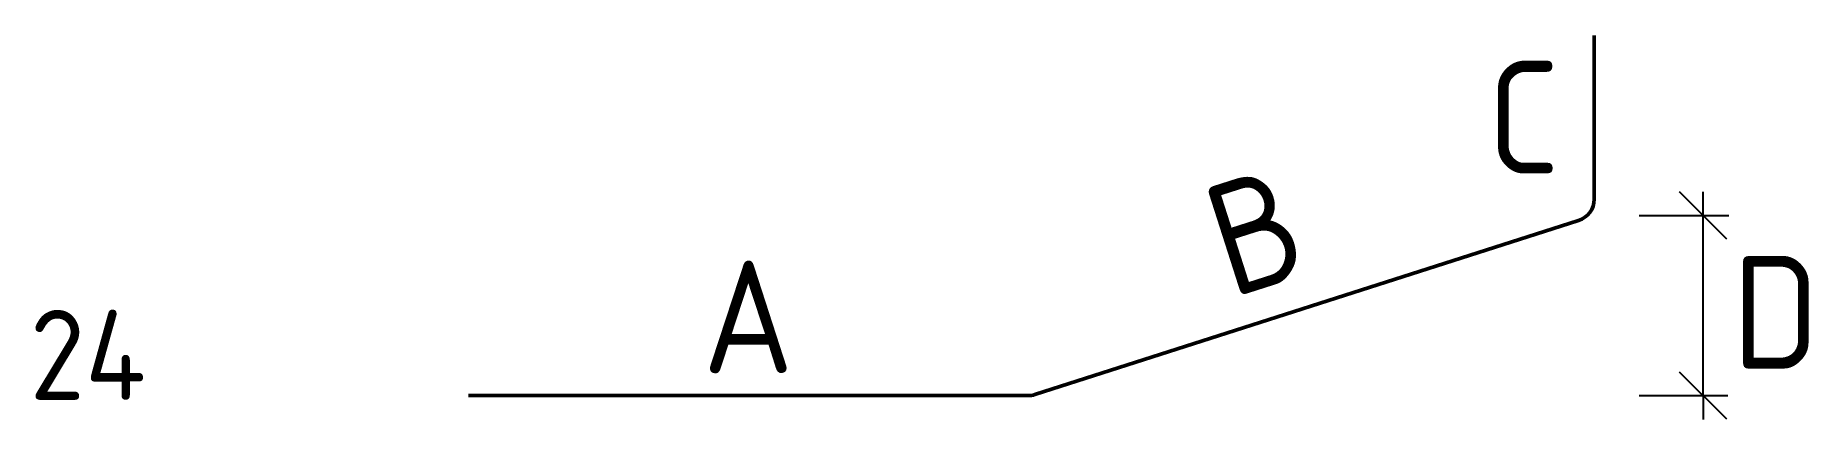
# Model space of a CAD drawing. Extents: x 234219 to 234613, y -42595 to -42509.
import ezdxf
from ezdxf.enums import TextEntityAlignment as Align

# ---------------------------------------------------------------- set-up
doc = ezdxf.new("R2010")
doc.units = 0
doc.layers.add('posedit.mtr.bar', color=7, linetype='Continuous', lineweight=50)
doc.layers.add('posedit.mtr.hidden', color=144, linetype='Continuous', plot=False)
doc.layers.add('posedit.mtr.lenght', color=183, linetype='Continuous')
doc.layers.add('posedit.mtr.text', color=3, linetype='Continuous')
doc.styles.add('posedit.ISOCPEUR', font='isocpeur.ttf', dxfattribs={"width": 0.9})

msp = doc.modelspace()

# ---------------------------------------------------------------- linework, layer by layer
at = {"layer": 'posedit.mtr.bar'}
for p, q in [((234564.97, -42545.69), (234564.97, -42509.34)), ((234561.49, -42550.46), (234440.71, -42589.11)), ((234314.97, -42589.34), (234439.19, -42589.34))]:
    msp.add_line(p, q, dxfattribs=at)
for centre, start, end in [((234559.97, -42545.69), 287.7447, 0), ((234439.19, -42584.34), 270, 287.7447), ((234439.19, -42584.34), 270, 287.7447)]:
    msp.add_arc(centre, 5, start, end, dxfattribs=at)
at = {"layer": 'posedit.mtr.lenght'}
for p, q in [((234594.44, -42554.59), (234583.94, -42544.09)), ((234589.19, -42549.34), (234589.19, -42544.04)), ((234574.97, -42549.34), (234594.88, -42549.34)), ((234589.19, -42589.34), (234589.19, -42549.34)), ((234594.44, -42594.59), (234583.94, -42584.09)), ((234574.97, -42589.34), (234594.65, -42589.34)), ((234589.19, -42589.34), (234589.19, -42594.65))]:
    msp.add_line(p, q, dxfattribs=at)

# ---------------------------------------------------------------- texts
at = {"layer": 'posedit.mtr.hidden', "color": 144, "style": 'posedit.ISOCPEUR', "width": 0.9}
msp.add_text('24', height=20, dxfattribs=at).set_placement((234217.48, -42590.3))
at = {"layer": 'posedit.mtr.text', "style": 'posedit.ISOCPEUR', "width": 0.9}
msp.add_attdef('C', text='', height=25, dxfattribs=at).set_placement((234557.36, -42527.52), align=Align.MIDDLE_RIGHT)
msp.add_attdef('B', text='', height=25, rotation=17.7447, dxfattribs=at).set_placement((234489.65, -42552.95), align=Align.MIDDLE_CENTER)
msp.add_attdef('D', text='', height=25, dxfattribs=at).set_placement((234595.6, -42570.82), align=Align.MIDDLE_LEFT)
msp.add_attdef('A', text='', height=25, dxfattribs=at).set_placement((234377.08, -42571.84), align=Align.MIDDLE_CENTER)

doc.saveas('drawing.dxf')
